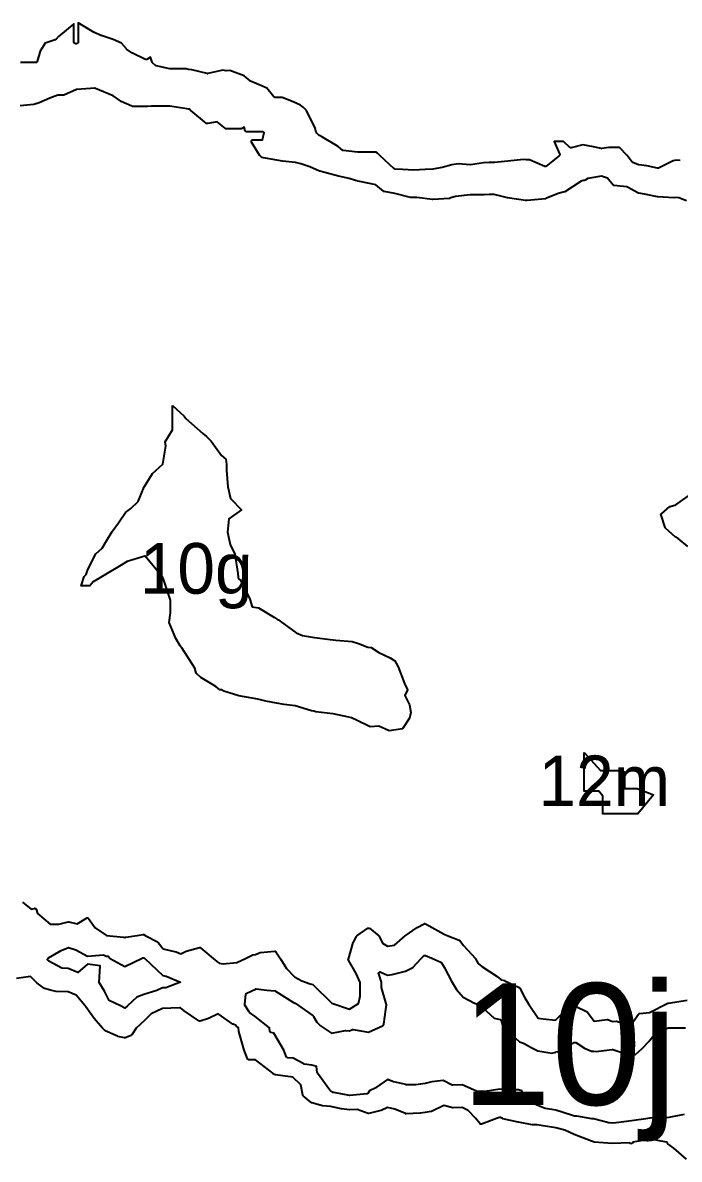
# Model space of a CAD drawing. Header units: millimetres. Extents: x 0 to 500, y 0 to 700.
# Drawn here: x 187.3 to 219.7, y 381.9 to 438 of the extents above; entities that cross this region are included whole.
import ezdxf
from ezdxf.enums import TextEntityAlignment as Align

# ---------------------------------------------------------------- set-up
doc = ezdxf.new("R2010")
doc.units = ezdxf.units.MM
doc.layers.add('CORTE', color=1, linetype='Continuous')
doc.layers.add('GRABADO', color=5, linetype='Continuous')

msp = doc.modelspace()

# ---------------------------------------------------------------- linework, layer by layer
at = {"layer": 'CORTE'}
for points in [[(220.052, 429.248), (219.684, 429.408), (219.566, 429.418), (219.441, 429.397), (219.435, 429.397), (219.43, 429.397), (218.631, 429.453), (218.626, 429.453), (217.987, 429.589), (217.698, 429.627), (217.692, 429.629), (217.686, 429.63), (217.682, 429.632), (217.678, 429.634), (217.109, 429.937), (216.78, 429.973), (216.78, 429.973), (216.483, 430.005), (216.478, 430.007), (216.472, 430.008), (216.467, 430.01), (216.46, 430.013), (216.453, 430.017), (216.447, 430.021), (216.441, 430.027), (216.438, 430.031), (216.161, 430.363), (215.852, 430.469), (215.19, 430.355), (215.045, 430.268), (215.04, 430.266), (215.037, 430.264), (215.03, 430.262), (215.02, 430.26), (215.012, 430.259), (214.946, 430.259), (214.85, 430.22), (214.042, 429.699), (214.035, 429.695), (214.029, 429.693), (213.725, 429.609), (213.105, 429.36), (213.101, 429.359), (213.093, 429.357), (212.181, 429.266), (212.173, 429.265), (212.165, 429.266), (212.14, 429.269), (212.136, 429.27), (212.11, 429.276), (211.216, 429.395), (211.211, 429.396), (210.563, 429.569), (210.304, 429.569), (210.055, 429.541), (210.051, 429.541), (209.377, 429.541), (208.65, 429.469), (208.471, 429.423), (208.366, 429.378), (208.36, 429.375), (208.352, 429.373), (208.346, 429.372), (207.523, 429.317), (207.516, 429.317), (207.511, 429.318), (206.742, 429.42), (206.596, 429.412), (206.592, 429.412), (206.437, 429.421), (206.434, 429.422), (206.43, 429.422), (205.652, 429.609), (205.117, 429.712), (205.11, 429.713), (205.103, 429.716), (205.098, 429.718), (205.092, 429.722), (205.086, 429.726), (204.708, 430.047), (203.918, 430.214), (203.803, 430.231), (203.798, 430.232), (203.713, 430.258), (203.391, 430.354), (202.872, 430.468), (202.87, 430.468), (202.191, 430.653), (201.94, 430.722), (201.935, 430.723), (201.457, 430.932), (201.016, 431.071), (200.751, 431.138), (200.101, 431.212), (200.099, 431.213), (199.262, 431.356), (199.26, 431.357), (199.167, 431.377), (199.102, 431.391), (199.098, 431.393), (199.093, 431.394), (199.084, 431.398), (199.075, 431.404), (198.985, 431.483), (198.981, 431.488), (198.976, 431.494), (198.973, 431.498), (198.578, 432.15), (198.575, 432.155), (198.572, 432.163), (198.57, 432.168), (198.568, 432.176), (198.568, 432.184), (198.568, 432.19), (198.568, 432.197), (198.569, 432.205), (198.571, 432.21), (198.574, 432.219), (198.577, 432.224), (198.581, 432.231), (198.589, 432.241), (198.596, 432.247), (198.601, 432.25), (198.61, 432.255), (198.619, 432.259), (198.628, 432.261), (198.635, 432.262), (198.64, 432.263), (199.122, 432.263), (199.197, 432.623), (199.155, 432.662), (198.327, 432.662), (198.322, 432.662), (198.315, 432.663), (198.308, 432.665), (198.301, 432.667), (198.292, 432.672), (198.287, 432.675), (198.281, 432.679), (198.276, 432.684), (198.271, 432.69), (198.266, 432.696), (198.262, 432.703), (198.259, 432.71), (198.258, 432.714), (198.211, 432.882), (198.1, 432.815), (198.096, 432.813), (198.092, 432.811), (198.083, 432.808), (198.075, 432.807), (198.072, 432.807), (198.067, 432.806), (197.328, 432.806), (197.324, 432.806), (197.318, 432.807), (197.309, 432.809), (197.302, 432.812), (197.296, 432.814), (197.289, 432.819), (197.285, 432.821), (196.871, 433.153), (196.417, 433.062), (196.409, 433.061), (196.4, 433.061), (196.39, 433.062), (196.383, 433.064), (196.375, 433.067), (196.369, 433.07), (196.364, 433.073), (196.359, 433.076), (195.573, 433.706), (195.569, 433.709), (195.511, 433.771), (195.472, 433.774), (195.467, 433.774), (195.375, 433.795), (194.546, 433.928), (193.628, 433.928), (193.44, 433.912), (192.69, 433.912), (192.677, 433.916), (192.67, 433.918), (192.133, 434.16), (192.127, 434.162), (192.12, 434.167), (191.736, 434.43), (190.864, 434.804), (190.839, 434.814), (190.621, 434.799), (189.938, 434.74), (189.302, 434.468), (189.295, 434.465), (189.286, 434.463), (189.281, 434.462), (189.276, 434.462), (189.007, 434.462), (188.612, 434.312), (188.095, 434.095), (188.091, 434.094), (187.817, 434.011), (187.81, 434.01), (187.151, 433.941)], [(220.118, 412.193), (219.636, 412.579), (219.522, 412.648), (219.519, 412.65), (219.516, 412.653), (219.016, 413.101), (219.01, 413.107), (219.005, 413.114), (219.002, 413.118), (218.999, 413.125), (218.997, 413.13), (218.796, 413.732), (218.795, 413.737), (218.794, 413.742), (218.793, 413.749), (218.793, 413.758), (218.794, 413.766), (218.795, 413.771), (218.798, 413.78), (218.802, 413.788), (218.804, 413.791), (218.809, 413.799), (218.815, 413.806), (218.818, 413.808), (219.227, 414.158), (219.231, 414.162), (219.236, 414.165), (219.244, 414.169), (219.253, 414.172), (219.531, 414.239), (220.388, 414.856)], [(187.267, 394.635), (187.697, 394.298), (187.859, 394.331), (187.865, 394.332), (187.871, 394.332), (187.877, 394.332), (187.884, 394.331), (187.892, 394.329), (187.9, 394.326), (187.908, 394.323), (187.913, 394.319), (187.92, 394.315), (187.926, 394.308), (187.932, 394.302), (187.938, 394.29), (187.942, 394.282), (188.005, 394.069), (188.632, 393.543), (189.055, 393.543), (189.514, 393.669), (189.518, 393.67), (189.526, 393.672), (189.534, 393.672), (189.541, 393.671), (189.547, 393.67), (189.962, 393.574), (190.421, 393.849), (190.425, 393.851), (190.433, 393.854), (190.441, 393.857), (190.447, 393.858), (190.454, 393.859), (190.462, 393.859), (190.469, 393.858), (190.475, 393.857), (190.485, 393.854), (190.492, 393.85), (190.496, 393.848), (190.501, 393.845), (190.509, 393.839), (190.516, 393.83), (190.849, 393.375), (191.409, 392.986), (192.256, 392.913), (192.261, 392.912), (192.267, 392.911), (192.275, 392.908), (192.282, 392.905), (192.288, 392.901), (192.296, 392.896), (192.314, 392.877), (192.327, 392.888), (192.332, 392.893), (192.341, 392.898), (192.348, 392.902), (192.355, 392.904), (192.359, 392.906), (192.365, 392.907), (192.934, 392.989), (193.226, 393.041), (193.232, 393.042), (193.237, 393.042), (193.244, 393.042), (193.253, 393.04), (193.258, 393.039), (193.264, 393.037), (193.271, 393.034), (193.276, 393.031), (193.354, 392.979), (193.939, 392.671), (193.942, 392.669), (193.952, 392.663), (193.959, 392.656), (193.962, 392.652), (194.206, 392.325), (194.845, 392.189), (194.851, 392.188), (194.857, 392.186), (195.088, 392.085), (195.34, 392.209), (195.345, 392.211), (195.349, 392.212), (195.998, 392.395), (196.003, 392.396), (196.011, 392.398), (196.017, 392.398), (196.023, 392.397), (196.031, 392.396), (196.04, 392.394), (196.049, 392.39), (196.052, 392.388), (196.056, 392.386), (196.062, 392.382), (196.678, 391.86), (196.854, 391.702), (196.969, 391.625), (197.179, 391.597), (197.849, 391.65), (198.309, 391.871), (198.636, 392.028), (198.641, 392.03), (198.643, 392.03), (198.647, 392.032), (198.774, 392.057), (198.994, 392.145), (199.001, 392.148), (199.009, 392.149), (199.013, 392.15), (199.717, 392.215), (199.721, 392.215), (199.728, 392.215), (199.737, 392.214), (199.744, 392.212), (199.75, 392.21), (199.757, 392.207), (199.765, 392.202), (199.775, 392.193), (199.782, 392.185), (199.999, 391.844), (200.304, 391.366), (200.693, 390.957), (201.067, 390.76), (201.474, 390.612), (201.601, 390.566), (201.605, 390.564), (201.614, 390.56), (201.62, 390.555), (201.624, 390.552), (202.54, 389.644), (203.417, 389.353), (203.858, 389.627), (203.94, 389.994), (203.94, 390.676), (203.745, 391.12), (203.364, 391.767), (203.362, 391.771), (203.358, 391.78), (203.356, 391.789), (203.355, 391.794), (203.355, 391.799), (203.355, 391.808), (203.356, 391.817), (203.358, 391.823), (203.598, 392.642), (203.6, 392.649), (203.605, 392.657), (203.76, 392.948), (203.763, 392.954), (203.773, 392.967), (203.781, 392.974), (203.783, 392.976), (204.312, 393.346), (204.315, 393.347), (204.32, 393.35), (204.33, 393.354), (204.337, 393.356), (204.345, 393.358), (204.352, 393.358), (204.359, 393.358), (204.366, 393.357), (204.374, 393.355), (204.383, 393.352), (204.39, 393.349), (204.397, 393.344), (204.86, 392.974), (204.864, 392.97), (204.871, 392.963), (204.878, 392.954), (205.039, 392.61), (205.294, 392.466), (205.64, 392.515), (206.156, 392.966), (206.166, 392.974), (206.169, 392.976), (206.753, 393.377), (206.756, 393.379), (207.097, 393.57), (207.103, 393.573), (207.11, 393.575), (207.117, 393.577), (207.126, 393.578), (207.132, 393.578), (207.138, 393.578), (207.147, 393.577), (207.155, 393.575), (207.161, 393.573), (207.167, 393.57), (207.503, 393.382), (208.093, 393.051), (208.233, 392.984), (208.832, 392.768), (208.837, 392.766), (208.845, 392.762), (208.85, 392.758), (208.854, 392.755), (208.862, 392.748), (209.043, 392.493), (209.627, 391.852), (209.629, 391.849), (209.633, 391.843), (209.636, 391.839), (209.761, 391.602), (209.955, 391.454), (210.703, 390.964), (210.706, 390.962), (210.88, 390.824), (210.906, 390.809), (211.076, 390.764), (211.08, 390.762), (211.085, 390.76), (211.798, 390.418), (211.8, 390.417), (211.809, 390.412), (211.824, 390.398), (211.83, 390.387), (212.077, 389.914), (212.256, 389.62), (212.733, 388.905), (212.979, 388.88), (213.589, 388.819), (213.946, 389.176), (213.95, 389.18), (213.957, 389.185), (213.961, 389.187), (214.508, 389.494), (214.514, 389.497), (214.52, 389.499), (214.526, 389.501), (214.534, 389.502), (214.541, 389.503), (214.547, 389.503), (214.555, 389.502), (214.563, 389.5), (214.569, 389.498), (214.574, 389.496), (215.148, 389.22), (215.151, 389.219), (215.159, 389.214), (215.168, 389.205), (215.173, 389.2), (215.503, 388.764), (216.141, 388.84), (216.145, 388.841), (216.152, 388.841), (216.161, 388.84), (216.169, 388.838), (216.173, 388.836), (216.407, 388.749), (216.575, 388.761), (216.579, 388.761), (216.584, 388.761), (216.591, 388.76), (216.596, 388.759), (217.292, 388.55), (217.691, 389.108), (217.693, 389.111), (217.7, 389.119), (217.709, 389.127), (217.717, 389.131), (217.725, 389.135), (217.732, 389.137), (217.737, 389.138), (217.741, 389.139), (218.227, 389.187), (219.138, 389.643), (219.146, 389.646), (219.15, 389.648), (219.157, 389.65), (219.166, 389.652), (219.17, 389.653), (219.173, 389.653), (220.091, 389.805)], [(220.054, 381.945), (219.428, 382.492), (219.13, 382.715), (219.123, 382.72), (219.114, 382.732), (219.111, 382.736), (219.081, 382.786), (218.804, 382.836), (218.802, 382.836), (218.248, 382.955), (217.696, 382.837), (217.412, 382.785), (217.383, 382.747), (217.378, 382.739), (217.366, 382.73), (217.362, 382.727), (217.355, 382.722), (217.346, 382.719), (217.339, 382.717), (217.33, 382.716), (217.325, 382.715), (217.317, 382.715), (217.308, 382.716), (217.299, 382.719), (217.294, 382.721), (217.288, 382.723), (217.282, 382.727), (217.236, 382.757), (216.397, 382.723), (216.393, 382.723), (215.494, 382.797), (215.491, 382.797), (215.457, 382.803), (215.449, 382.804), (215.441, 382.807), (215.421, 382.816), (215.356, 382.84), (214.514, 383.166), (214.044, 383.384), (213.602, 383.505), (212.978, 383.591), (212.977, 383.591), (212.683, 383.64), (212.439, 383.648), (212.434, 383.648), (212.429, 383.649), (211.751, 383.776), (211.75, 383.777), (210.982, 383.949), (210.976, 383.951), (210.971, 383.953), (210.865, 384.004), (210.842, 384.005), (210.814, 384), (210.666, 383.951), (209.935, 383.677), (209.929, 383.675), (209.925, 383.674), (209.917, 383.673), (209.909, 383.673), (209.903, 383.673), (209.895, 383.674), (209.89, 383.676), (209.882, 383.678), (209.872, 383.684), (209.868, 383.686), (209.86, 383.693), (209.627, 383.972), (209.268, 384.355), (208.969, 384.504), (208.54, 384.483), (208.536, 384.483), (208.528, 384.484), (208.522, 384.485), (208.067, 384.591), (207.458, 384.308), (207.454, 384.306), (207.448, 384.304), (207.443, 384.303), (207.145, 384.254), (207.143, 384.254), (206.905, 384.228), (206.903, 384.227), (206.208, 384.191), (206.202, 384.191), (206.197, 384.192), (206.191, 384.193), (206.182, 384.195), (206.177, 384.197), (205.647, 384.418), (205.288, 384.501), (204.973, 384.356), (204.969, 384.354), (204.964, 384.353), (204.37, 384.21), (204.364, 384.209), (204.357, 384.208), (204.348, 384.208), (204.342, 384.209), (204.337, 384.21), (204.33, 384.212), (203.797, 384.404), (203.429, 384.382), (203.425, 384.382), (203.421, 384.382), (203.013, 384.43), (203.009, 384.431), (202.489, 384.553), (202.095, 384.584), (202.09, 384.585), (202.087, 384.585), (201.553, 384.729), (201.546, 384.732), (201.539, 384.735), (201.533, 384.739), (201.527, 384.743), (201.128, 385.079), (201.12, 385.086), (201.112, 385.098), (201.108, 385.108), (201.106, 385.115), (201.016, 385.621), (200.614, 386.002), (199.761, 386.11), (199.757, 386.11), (199.703, 386.123), (199.696, 386.125), (199.691, 386.127), (199.685, 386.13), (199.679, 386.134), (199.673, 386.138), (199.668, 386.143), (199.647, 386.165), (199.621, 386.188), (198.769, 386.857), (198.44, 386.857), (198.434, 386.857), (198.426, 386.858), (198.418, 386.86), (198.409, 386.863), (198.403, 386.866), (198.398, 386.87), (198.394, 386.873), (198.385, 386.88), (198.377, 386.892), (198.373, 386.899), (198.371, 386.904), (198.212, 387.334), (197.955, 388.259), (197.954, 388.263), (197.927, 388.426), (197.87, 388.469), (197.862, 388.476), (197.855, 388.485), (197.818, 388.543), (197.665, 388.608), (197.657, 388.611), (196.935, 389.125), (196.455, 388.89), (196.45, 388.888), (196.446, 388.887), (196.034, 388.769), (196.03, 388.768), (196.022, 388.767), (196.015, 388.767), (196.008, 388.767), (195.999, 388.769), (195.994, 388.77), (195.989, 388.772), (195.981, 388.776), (195.975, 388.779), (195.245, 389.28), (195.064, 389.427), (195.026, 389.425), (194.181, 389.389), (193.612, 389.121), (193.296, 388.796), (193.295, 388.794), (192.885, 388.419), (192.656, 388.08), (192.648, 388.071), (192.642, 388.066), (192.638, 388.063), (192.631, 388.059), (192.625, 388.056), (192.335, 387.946), (192.33, 387.944), (192.323, 387.943), (192.315, 387.942), (192.309, 387.942), (192.303, 387.942), (192.297, 387.943), (191.975, 388.013), (191.969, 388.015), (191.963, 388.017), (191.355, 388.286), (191.349, 388.288), (191.34, 388.294), (191.335, 388.298), (191.331, 388.302), (191.223, 388.418), (190.8, 388.897), (190.797, 388.901), (190.398, 389.469), (190.346, 389.532), (189.922, 390.041), (189.515, 390.203), (188.92, 390.233), (188.915, 390.233), (188.909, 390.234), (188.587, 390.314), (188.375, 390.367), (188.371, 390.368), (188.364, 390.371), (188.356, 390.375), (187.994, 390.632), (187.989, 390.635), (187.653, 390.963), (186.964, 390.86)]]:
    msp.add_lwpolyline(points, dxfattribs=at)
for points in [[(194.679, 419.143), (195.249, 418.631), (195.294, 418.551), (195.338, 418.507), (196.163, 417.765), (196.358, 417.628), (196.58, 417.389), (197.098, 416.689), (197.307, 416.5), (197.344, 416.235), (197.344, 415.959), (197.398, 415.13), (197.543, 414.563), (198.077, 413.994), (197.449, 413.563), (197.393, 412.899), (197.519, 412.293), (197.748, 411.805), (197.897, 410.857), (197.916, 410.682), (197.931, 410.591), (198.026, 410.534), (198.499, 409.587), (198.609, 409.213), (198.921, 409.166), (199.713, 408.691), (199.861, 408.584), (199.899, 408.564), (199.991, 408.511), (200.785, 407.931), (201.096, 407.801), (201.686, 407.696), (202.455, 407.594), (202.606, 407.586), (202.743, 407.573), (203.541, 407.497), (203.851, 407.407), (204.315, 407.222), (204.479, 407.204), (204.865, 406.951), (205.416, 406.703), (205.657, 406.541), (205.815, 406.257), (206.137, 405.428), (206.276, 405.113), (206.151, 404.829), (206.378, 404.373), (206.437, 404), (206.376, 403.711), (206.035, 403.198), (205.369, 403.098), (204.867, 403.324), (204.439, 403.282), (203.752, 403.625), (203.504, 403.733), (203.372, 403.762), (202.614, 403.927), (202.592, 403.93), (201.747, 404.032), (201.657, 404.055), (201.529, 404.081), (200.732, 404.32), (200.192, 404.385), (199.808, 404.458), (199.281, 404.558), (198.88, 404.654), (198.602, 404.704), (197.951, 404.821), (197.208, 405.044), (197.084, 405.118), (197.014, 405.124), (196.804, 405.287), (196.07, 405.726), (195.847, 405.94), (195.767, 406.193), (195.127, 407.19), (195.089, 407.246), (195.055, 407.295), (194.832, 407.65), (194.504, 408.438), (194.57, 408.911), (194.57, 409.547), (194.21, 410.627), (194.203, 410.647), (194.2, 410.656), (194.197, 410.665), (193.321, 411.716), (193.306, 411.711), (192.441, 411.453), (191.977, 411.174), (191.523, 410.902), (191.032, 410.607), (190.753, 410.439), (190.593, 410.248), (190.163, 410.248), (190.318, 410.712), (190.413, 410.806), (190.488, 411.048), (190.879, 411.83), (191.199, 412.104), (191.42, 412.475), (191.694, 412.936), (191.998, 413.361), (192.356, 413.862), (192.607, 414.063), (192.971, 414.413), (193.27, 415.131), (193.286, 415.157), (193.684, 415.792), (194.203, 416.26), (194.351, 417.143), (194.307, 417.355), (194.679, 417.952), (194.679, 419.143)], [(215, 402.018), (215.804, 401.14), (215.82, 401.132), (216.692, 401.132), (216.987, 401.066), (216.987, 400.243), (217.625, 400.243), (218.417, 399.925), (217.645, 399), (215.926, 399), (215.926, 399.867), (215.722, 400.112), (215, 400.112), (215, 401.006), (215, 402.018)]]:
    msp.add_lwpolyline(points, close=True, dxfattribs=at)
at = {"layer": 'GRABADO'}
for points in [[(219.743, 431.245), (219.566, 431.257), (219.392, 431.233), (218.671, 430.867), (218.663, 430.863), (218.651, 430.86), (218.642, 430.859), (218.635, 430.859), (218.63, 430.859), (218.624, 430.86), (218.102, 430.98), (217.702, 431.022), (217.696, 431.023), (217.689, 431.025), (217.684, 431.026), (217.407, 431.142), (217.401, 431.145), (217.394, 431.149), (217.39, 431.152), (217.384, 431.157), (217.379, 431.163), (217.124, 431.49), (216.752, 431.887), (216.217, 431.887), (215.869, 431.827), (215.863, 431.826), (215.855, 431.826), (215.848, 431.827), (215.843, 431.828), (215.47, 431.913), (214.934, 432.01), (214.362, 431.872), (214.356, 431.871), (214.346, 431.87), (214.339, 431.87), (214.332, 431.871), (214.325, 431.872), (214.318, 431.875), (214.311, 431.878), (214.303, 431.882), (214.299, 431.885), (214.294, 431.889), (213.976, 432.186), (213.518, 432.186), (213.789, 431.568), (213.791, 431.563), (213.793, 431.555), (213.795, 431.546), (213.795, 431.539), (213.795, 431.534), (213.794, 431.526), (213.792, 431.518), (213.79, 431.511), (213.786, 431.502), (213.782, 431.497), (213.779, 431.492), (213.772, 431.484), (213.768, 431.481), (213.124, 430.956), (213.119, 430.953), (213.114, 430.95), (213.106, 430.946), (213.094, 430.943), (213.083, 430.941), (213.076, 430.941), (213.072, 430.942), (213.065, 430.943), (213.057, 430.945), (213.052, 430.946), (212.297, 431.27), (212.146, 431.279), (212.144, 431.28), (212.013, 431.296), (211.234, 431.215), (210.569, 431.146), (210.302, 431.146), (210.032, 431.133), (209.385, 431.022), (209.379, 431.021), (209.37, 431.021), (208.776, 431.072), (208.462, 431.023), (207.997, 430.901), (207.993, 430.9), (207.531, 430.821), (207.527, 430.821), (207.152, 430.799), (206.596, 430.768), (206.592, 430.768), (206.036, 430.799), (205.661, 430.821), (205.654, 430.822), (205.649, 430.823), (205.644, 430.824), (205.636, 430.827), (205.629, 430.831), (205.623, 430.836), (205.619, 430.839), (204.912, 431.485), (204.909, 431.488), (204.801, 431.61), (204.721, 431.658), (203.813, 431.658), (203.809, 431.658), (203.103, 431.736), (203.092, 431.738), (203.082, 431.742), (203.078, 431.745), (203.072, 431.748), (203.067, 431.752), (202.845, 431.942), (202.079, 432.402), (201.928, 432.477), (201.922, 432.48), (201.917, 432.484), (201.862, 432.528), (201.859, 432.531), (201.792, 432.596), (201.788, 432.6), (201.781, 432.609), (201.777, 432.616), (201.774, 432.623), (201.772, 432.629), (201.714, 432.837), (201.295, 433.717), (201.127, 433.874), (200.996, 433.981), (200.633, 434.142), (200.095, 434.357), (199.737, 434.357), (199.726, 434.358), (199.714, 434.362), (199.705, 434.366), (199.7, 434.369), (199.696, 434.372), (199.689, 434.379), (199.684, 434.384), (199.326, 434.814), (199.152, 434.903), (198.52, 435.156), (198.515, 435.158), (198.51, 435.161), (198.504, 435.165), (198.5, 435.168), (198.217, 435.423), (197.502, 435.691), (197.338, 435.672), (197.331, 435.671), (197.323, 435.672), (197.32, 435.672), (197.316, 435.673), (197.165, 435.709), (196.418, 435.53), (196.409, 435.528), (196.399, 435.528), (196.391, 435.53), (195.632, 435.712), (195.469, 435.727), (195.463, 435.728), (195.344, 435.761), (194.55, 435.761), (194.545, 435.761), (194.539, 435.762), (193.87, 435.912), (193.864, 435.914), (193.857, 435.916), (193.851, 435.92), (193.843, 435.924), (193.839, 435.928), (193.687, 436.065), (193.683, 436.068), (193.678, 436.075), (193.672, 436.083), (193.669, 436.09), (193.667, 436.095), (193.584, 436.344), (193.401, 436.235), (193.394, 436.231), (193.382, 436.227), (193.373, 436.225), (193.365, 436.225), (193.361, 436.225), (193.353, 436.225), (193.344, 436.227), (193.339, 436.229), (193.334, 436.23), (192.664, 436.552), (192.662, 436.554), (192.658, 436.556), (192.405, 436.739), (192.401, 436.742), (192.397, 436.745), (192.394, 436.748), (192.155, 437.035), (191.746, 437.214), (191.143, 437.411), (191.138, 437.412), (190.814, 437.568), (190.811, 437.569), (190.022, 438.043), (190.022, 437.095), (190.022, 437.091), (190.021, 437.081), (190.018, 437.073), (190.016, 437.067), (190.013, 437.061), (190.009, 437.053), (190.003, 437.047), (189.999, 437.043), (189.995, 437.038), (189.962, 437.014), (189.958, 437.012), (189.953, 437.009), (189.945, 437.005), (189.94, 437.004), (189.934, 437.002), (189.925, 437.001), (189.915, 437.001), (189.904, 437.003), (189.894, 437.006), (189.842, 437.029), (189.838, 437.031), (189.832, 437.035), (189.827, 437.039), (189.822, 437.042), (189.814, 437.051), (189.808, 437.061), (189.804, 437.069), (189.802, 437.076), (189.801, 437.082), (189.799, 437.089), (189.799, 437.095), (189.799, 437.993), (189.045, 437.359), (188.909, 437.212), (188.905, 437.207), (188.898, 437.202), (188.891, 437.198), (188.886, 437.195), (188.882, 437.193), (188.383, 437.034), (188.137, 436.64), (187.996, 436.134), (187.994, 436.13), (187.991, 436.123), (187.987, 436.116), (187.983, 436.109), (187.978, 436.105), (187.973, 436.099), (187.967, 436.095), (187.962, 436.092), (187.953, 436.087), (187.945, 436.085), (187.938, 436.083), (187.931, 436.082), (187.927, 436.082), (187.167, 436.082)], [(219.941, 384.162), (219.188, 384.002), (219.183, 384.001), (219.179, 384.001), (218.268, 383.969), (218.264, 383.969), (218.25, 383.97), (218.239, 383.969), (218.054, 383.947), (217.332, 383.847), (216.575, 383.743), (216.571, 383.742), (216.396, 383.735), (216.392, 383.735), (216.225, 383.749), (216.219, 383.75), (215.454, 383.933), (215.377, 383.948), (214.643, 384.074), (214.541, 384.074), (214.535, 384.074), (214.527, 384.076), (214.521, 384.077), (214.373, 384.127), (213.6, 384.367), (213.091, 384.445), (213.086, 384.447), (213.08, 384.448), (212.66, 384.623), (212.657, 384.624), (212.65, 384.628), (212.047, 385.073), (212.041, 385.077), (212.033, 385.086), (212.028, 385.094), (212.025, 385.099), (211.92, 385.323), (211.753, 385.373), (211.5, 385.373), (210.842, 385.411), (210.112, 385.286), (210.106, 385.284), (210.096, 385.284), (210.09, 385.285), (209.908, 385.312), (209.715, 385.298), (209.709, 385.298), (209.704, 385.298), (209.696, 385.299), (209.688, 385.301), (209.683, 385.303), (208.971, 385.62), (208.511, 385.6), (208.505, 385.6), (208.497, 385.601), (208.488, 385.603), (208.481, 385.605), (208.477, 385.607), (208.045, 385.838), (207.485, 385.763), (207.151, 385.693), (207.149, 385.692), (206.686, 385.626), (206.68, 385.626), (206.205, 385.626), (206.198, 385.626), (206.19, 385.628), (205.596, 385.77), (205.592, 385.771), (205.291, 385.878), (204.751, 385.496), (204.746, 385.493), (204.739, 385.489), (204.404, 385.322), (204.322, 385.199), (204.318, 385.194), (204.312, 385.187), (204.303, 385.18), (204.296, 385.176), (204.289, 385.173), (204.284, 385.171), (204.276, 385.169), (204.271, 385.169), (203.431, 385.088), (203.427, 385.088), (203.419, 385.088), (203.413, 385.089), (202.633, 385.239), (202.629, 385.24), (202.621, 385.243), (202.615, 385.246), (202.612, 385.247), (202.456, 385.345), (202.451, 385.35), (202.444, 385.356), (201.836, 386.201), (201.832, 386.206), (201.826, 386.22), (201.823, 386.231), (201.822, 386.236), (201.789, 386.528), (201.559, 386.597), (201.17, 386.644), (201.164, 386.645), (201.158, 386.646), (201.15, 386.649), (200.626, 386.935), (200.367, 386.954), (200.361, 386.954), (200.354, 386.956), (200.346, 386.959), (200.339, 386.962), (200.335, 386.964), (200.33, 386.968), (200.321, 386.975), (200.315, 386.982), (200.308, 386.992), (200.164, 387.323), (199.673, 388.17), (199.54, 388.2), (199.533, 388.202), (199.525, 388.206), (199.521, 388.208), (199.518, 388.21), (199.511, 388.215), (199.504, 388.222), (199.5, 388.226), (199.494, 388.233), (199.488, 388.247), (199.485, 388.258), (199.458, 388.428), (198.749, 388.996), (198.48, 389.197), (198.471, 389.205), (198.464, 389.215), (198.251, 389.544), (198.249, 389.55), (198.249, 389.55), (198.246, 389.556), (198.244, 389.566), (198.243, 389.575), (198.243, 389.584), (198.3, 390.093), (198.301, 390.101), (198.306, 390.114), (198.311, 390.123), (198.317, 390.133), (198.326, 390.141), (198.331, 390.145), (198.337, 390.149), (198.342, 390.152), (198.765, 390.349), (198.771, 390.351), (198.776, 390.353), (198.782, 390.354), (198.791, 390.355), (198.797, 390.355), (198.802, 390.355), (199.327, 390.285), (199.727, 390.26), (199.734, 390.259), (199.742, 390.257), (199.748, 390.255), (199.756, 390.252), (199.76, 390.249), (200.655, 389.684), (200.683, 389.663), (200.684, 389.663), (200.719, 389.65), (200.726, 389.648), (200.732, 389.644), (200.734, 389.643), (201.619, 389.023), (201.624, 389.019), (201.633, 389.01), (201.638, 389.003), (201.639, 389), (201.795, 388.705), (201.974, 388.527), (202.516, 388.177), (203.219, 388.307), (203.226, 388.308), (203.233, 388.308), (203.237, 388.308), (203.416, 388.286), (203.555, 388.345), (203.56, 388.347), (203.572, 388.35), (203.58, 388.351), (203.587, 388.351), (203.591, 388.351), (203.597, 388.351), (204.344, 388.211), (205.047, 388.527), (205.104, 388.618), (205.205, 389.345), (205.235, 389.575), (205.207, 389.683), (205, 390.429), (204.998, 390.439), (204.998, 390.679), (204.855, 391.091), (204.851, 391.103), (204.851, 391.123), (204.853, 391.132), (204.854, 391.135), (204.857, 391.148), (204.866, 391.16), (204.874, 391.17), (204.887, 391.18), (204.896, 391.184), (204.9, 391.186), (204.903, 391.187), (204.912, 391.189), (204.923, 391.19), (204.929, 391.19), (204.934, 391.19), (204.942, 391.189), (204.95, 391.187), (204.955, 391.185), (205.291, 391.038), (205.514, 391.062), (206.179, 391.222), (206.537, 391.411), (206.946, 391.85), (206.946, 391.851), (207.078, 391.985), (207.081, 391.988), (207.09, 391.996), (207.098, 392), (207.104, 392.003), (207.11, 392.005), (207.117, 392.007), (207.125, 392.008), (207.132, 392.008), (207.139, 392.008), (207.147, 392.007), (207.155, 392.005), (207.16, 392.003), (207.472, 391.872), (207.924, 391.672), (207.93, 391.669), (207.935, 391.666), (207.943, 391.66), (207.949, 391.653), (207.954, 391.647), (207.956, 391.643), (208.123, 391.37), (208.125, 391.367), (208.451, 390.728), (208.697, 390.318), (209.032, 389.942), (209.589, 389.649), (209.858, 389.559), (209.864, 389.556), (209.871, 389.553), (209.877, 389.549), (209.885, 389.543), (209.964, 389.459), (210.564, 388.909), (210.856, 388.839), (210.864, 388.837), (210.87, 388.834), (210.874, 388.832), (210.88, 388.828), (210.888, 388.822), (210.894, 388.815), (210.902, 388.805), (210.907, 388.796), (210.909, 388.79), (210.973, 388.56), (210.973, 388.556), (210.981, 388.505), (211.803, 387.743), (212, 387.679), (212.007, 387.676), (212.452, 387.423), (212.713, 387.294), (213.402, 387.182), (213.598, 387.239), (213.603, 387.24), (213.737, 387.259), (214.104, 387.422), (214.502, 387.703), (214.507, 387.706), (214.512, 387.709), (214.518, 387.711), (214.526, 387.714), (214.535, 387.715), (214.54, 387.716), (214.548, 387.716), (214.558, 387.714), (214.567, 387.712), (214.576, 387.708), (214.582, 387.705), (215.024, 387.424), (215.368, 387.286), (215.475, 387.275), (215.601, 387.27), (216.389, 387.368), (216.394, 387.368), (216.404, 387.368), (216.412, 387.366), (216.417, 387.365), (217.102, 387.138), (217.325, 387.076), (217.543, 387.119), (217.866, 387.41), (218.192, 387.755), (218.5, 388.147), (218.507, 388.154), (218.515, 388.16), (218.523, 388.165), (219.149, 388.425), (219.153, 388.426), (219.16, 388.428), (219.168, 388.429), (219.172, 388.43), (220.009, 388.43)]]:
    msp.add_lwpolyline(points, dxfattribs=at)
msp.add_lwpolyline([(191.05, 390.673), (191.107, 391.501), (190.481, 391.576), (190, 391.172), (189.516, 391.358), (189.214, 391.372), (188.56, 391.721), (188.481, 391.8), (188.557, 391.885), (189.176, 392.257), (189.529, 392.398), (189.897, 392.276), (190.474, 391.973), (191.271, 392.033), (191.404, 391.97), (191.491, 391.962), (191.586, 391.863), (192.313, 391.456), (193.168, 391.866), (193.192, 391.888), (193.25, 391.896), (193.296, 391.872), (193.31, 391.853), (194.198, 391.01), (194.367, 390.984), (195.072, 390.688), (194.349, 390.413), (194.181, 390.405), (193.9, 390.272), (193.261, 390.072), (192.917, 389.947), (192.456, 389.524), (192.323, 389.409), (192.101, 389.512), (191.547, 389.786), (191.319, 390.242), (191.05, 390.673)], close=True, dxfattribs=at)

# ---------------------------------------------------------------- texts
for s, height, p in [('10g', 2.5, (195.841, 411.111)), ('12m', 2.5, (215.994, 400.624)), ('10j', 6, (214.265, 387.631))]:
    msp.add_text(s, height=height, dxfattribs=at).set_placement(p, align=Align.MIDDLE_CENTER)

doc.saveas('drawing.dxf')
